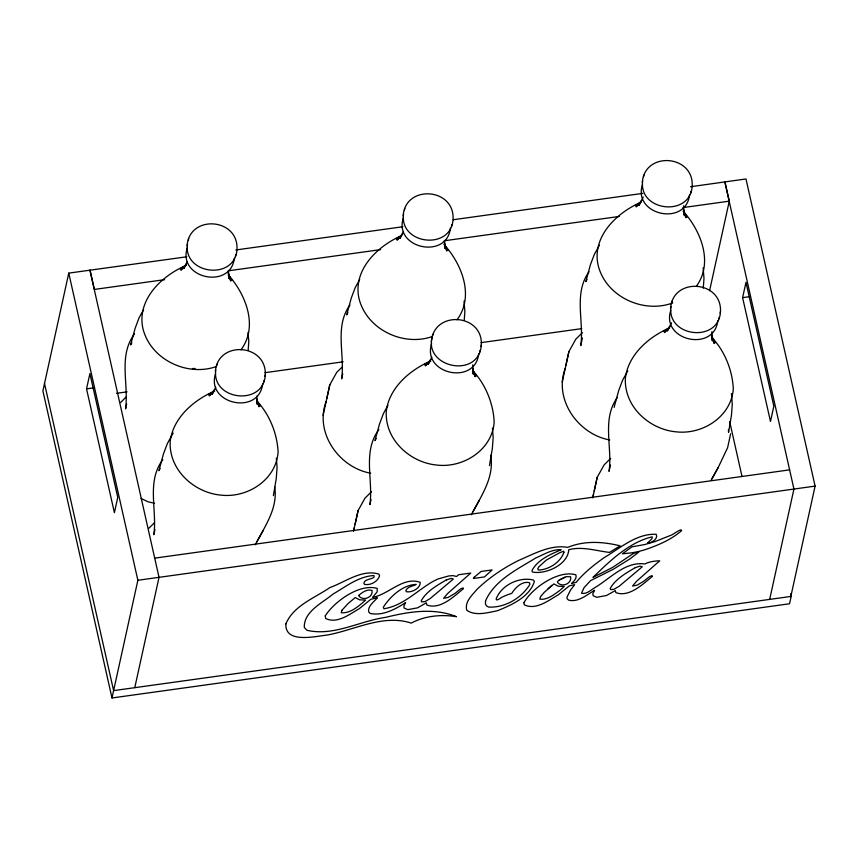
<?xml version="1.0" encoding="UTF-8"?>
<svg xmlns="http://www.w3.org/2000/svg" width="858" height="858" viewBox="0 0 858 858"><rect width="100%" height="100%" fill="white"/><g stroke="black" fill="none" stroke-linecap="round" stroke-linejoin="round"><path stroke-width="1.29" d="M248.166 350.225L248.788 341.688L248.059 332.432M464.242 320.184L464.864 311.647L464.039 301.061M703.281 288.159L703.978 278.4L703.152 267.814M273.37 495.645L276.276 478.41L277.07 467.428L276.351 458.172M489.457 465.604L492.363 448.369L493.157 437.387L492.428 428.131M126.662 403.839L125.558 408.912C128.968 384.062 117.975 355.888 134.502 333.912M187.087 245.881C189.2 214.328 238.342 217.846 237.001 248.992C235.575 280.866 183.054 274.774 187.484 244.112M187.28 247.93C177.231 278.4 230.781 290.09 234.32 258.204M154.955 529.59L153.85 534.652C157.261 509.813 146.268 481.638 162.795 459.652M215.379 371.621C217.492 340.079 266.623 343.586 265.294 374.731C263.867 406.606 211.347 400.514 215.766 369.852M215.572 373.68C205.523 404.139 259.073 415.84 262.612 383.944M370.635 473.208C339.221 467.61 314.393 432.904 326.104 401.608M326.801 398.584L329.794 384.845L336.679 372.436L342.31 366.87M342.739 373.798L341.634 378.861C345.131 354.451 334.137 326.78 349.946 305.008M403.163 215.841C405.276 184.288 454.418 187.795 453.078 218.951C451.651 250.815 399.131 244.734 403.56 214.06M403.357 217.889C393.307 248.348 446.857 260.049 450.407 228.153M353.582 531.102L354.397 527.348M355.083 524.335L358.086 510.585L364.972 498.187L371.535 491.677M371.031 499.538L369.927 504.601C373.337 479.761 362.344 451.587 378.871 429.611M431.456 341.581C433.569 310.178 482.668 313.417 481.37 344.691C479.032 380.255 420.452 367.117 433.076 334.148M431.649 343.629C421.6 374.088 475.15 385.789 478.7 353.893M609.759 439.961C578.346 434.352 553.507 399.656 565.229 368.361M565.915 365.336L568.908 351.598L575.804 339.189L582.367 332.69M582.41 338.02L580.759 345.613C584.255 321.203 573.251 293.533 589.06 271.761M642.288 182.593C644.401 151.04 693.532 154.547 692.202 185.693C690.776 217.567 638.255 211.486 642.674 180.813M642.481 184.642C632.432 215.101 685.982 226.802 689.521 194.905M592.706 497.854L593.521 494.101M594.208 491.087L597.2 477.338L604.096 464.929L610.66 458.429M610.424 465.025L609.051 471.353C612.548 446.943 601.544 419.272 617.352 397.501M670.581 308.333C672.683 276.78 721.825 280.298 720.495 311.443C719.068 343.307 666.548 337.226 670.967 306.553M670.774 310.381C660.724 340.841 714.274 352.541 717.814 320.645M730.641 433.762L727.605 447.704L718.318 467.288L711.046 480.437M186.808 256.778L68.758 273.123L42.9 390.894L111.99 697.972L789.542 603.764L791.162 596.407L790.572 593.79M86.54 388.867L89.908 373.573L117.76 497.393L114.404 512.698L86.54 388.867L94.477 387.762M188.32 240.229L188.706 238.449M111.99 697.972L137.87 580.276L68.758 273.123M134.77 687.676L159.03 577.337L89.918 270.173M235.382 256.424L235.768 254.644M216.613 365.969L216.999 364.2M264.908 376.512L265.294 374.731M263.674 382.164L264.06 380.384M323.112 415.347L329.794 384.845M404.397 210.178L404.794 208.408M353.668 530.78L358.086 510.585M451.458 226.373L451.855 224.603M479.751 352.123L480.137 350.343M480.984 346.46L481.37 344.691M562.237 382.1L568.908 351.598M643.521 176.93L643.908 175.161M592.792 497.533L597.2 477.338M690.583 193.125L690.969 191.355M671.814 302.67L672.2 300.901M709.587 290.723L729.279 201.158L724.956 181.96M718.875 318.865L719.261 317.095M720.109 313.213L720.495 311.443M742.61 297.651L745.977 282.346L773.83 406.166L770.473 421.471L742.61 297.651L749.227 296.729M769.68 599.399L793.94 489.06L724.828 181.896M790.84 596.449L815.1 486.111L745.988 178.957L690.497 186.744M614.114 407.378L618.704 390.508L622.586 380.201L627.745 370.924M255.244 544.83C264.532 526.758 278.367 508.011 274.624 486.625M471.321 514.779C480.92 496.374 494.809 477.123 490.604 455.276M187.452 261.529L183.827 268.575L186.465 263.824L180.909 270.152L185.618 265.497L180.116 268.994L185.264 266.098M215.744 387.269L212.119 394.315L214.757 389.564L209.202 395.892L211.089 394.026M403.528 231.488L399.903 238.535L402.541 233.784L396.997 240.111L400.75 236.379M431.821 357.228L428.196 364.275L430.834 359.523L425.289 365.851L428.11 363.052M643.253 197.061L639.028 205.287L641.666 200.525L636.11 206.853L640.819 202.198L635.317 205.695L639.435 203.389M671.546 322.801L667.32 331.027L669.433 327.22M143.608 309.641L139.103 317.75L135.21 328.056L130.62 344.927L131.842 342.728M173.187 433.065L167.396 443.489L163.503 453.796L158.912 470.667L160.135 468.468M240.948 349.839C258.483 326.587 245.871 294.766 228.668 275.289M359.684 279.59L355.18 287.709L351.287 298.016L346.696 314.886L347.919 312.687M256.681 542.159L263.116 530.587M387.977 405.341L383.472 413.449L379.579 423.755L374.989 440.626L376.212 438.427M457.024 319.787C474.721 296.192 461.722 263.846 443.951 244.412M599.452 245.184L594.304 254.461L590.411 264.757L585.821 281.628L587.044 279.429M472.769 512.108L479.193 500.536M696.149 286.54C713.845 262.945 700.847 230.598 683.075 211.165M711.883 478.861L718.318 467.288M669.959 326.276L664.403 332.604L669.111 327.938L663.609 331.435L668.757 328.55M120.603 402.488L126.233 396.911M148.895 528.228L154.526 522.651M559.673 590.519C554.032 594.615 547.125 600.246 539.843 599.152L540.508 596.718L544.337 592.256L553.903 583.923L558.204 586.229L564.242 586.443L560.446 589.886M548.037 588.706L551.801 585.403M559.33 579.997L557.41 581.778L557.679 582.603C562.258 587.902 572.039 583.365 570.613 576.78L566.462 576.662L559.33 579.997L564.907 577.112M400.6 236.154L396.203 238.942L401.34 236.057M213.91 391.237L208.408 394.734L214.575 391.269M429.987 361.197L424.495 364.693L430.662 361.218M186.24 265.369C161.926 275.568 136.594 299.592 142.9 328.432C150.364 359.33 187.023 376.962 216.366 366.538M401.233 235.746C377.445 246.235 352.681 269.927 358.976 298.391C366.452 329.279 403.099 346.922 432.443 336.486M640.358 202.499C616.559 212.988 591.805 236.679 598.101 265.143C605.684 296.536 643.189 313.974 672.779 302.917M214.532 391.109C193.747 400.043 172.984 417.835 170.195 441.495C168.704 469.691 193.951 492.674 220.881 495.12C247.297 498.241 276.094 479.997 278.099 452.134C277.252 433.612 269.616 414.704 256.96 401.029M430.609 361.068C409.824 370.002 389.06 387.795 386.272 411.454C384.781 439.65 410.027 462.634 436.958 465.079C463.374 468.189 492.17 449.946 494.176 422.093C493.329 403.56 485.692 384.663 473.037 370.988M669.733 327.82C648.948 336.754 628.185 354.547 625.396 378.206C623.895 406.402 649.152 429.386 676.083 431.831C702.498 434.942 731.295 416.698 733.3 388.846C732.389 369.948 724.56 350.622 711.368 336.904M235.853 249.968L402.863 226.737M453.239 219.734L642.781 193.382M164.618 279.665L94.369 289.436L90.058 270.238M228.249 270.817L380.673 249.624M444.294 240.776L619.261 216.452M682.882 207.604L729.279 201.158M116.506 393.318L127.113 391.849M264.961 372.683L343.157 361.808M481.006 342.642L581.745 328.635M154.719 558.14L789.617 469.862M137.87 580.276L815.1 486.111M791.162 596.407L113.61 690.615L44.498 383.462M192.396 368.554L195.066 368.5M154.558 503.249L148.123 501.844L141.044 498.444M684.352 213.192L687.129 217.01L683.622 211.54L685.96 217.739L683.579 209.674L683.998 215.101L683.611 205.866M711.958 337.977L715.422 342.75L711.915 337.28L714.253 343.479L711.872 335.424L712.29 340.841L711.904 331.606M444.541 245.485L448.015 250.257L445.205 245.881M473.53 372.179L476.308 375.997L473.498 371.621M228.464 275.525L231.939 280.298L228.421 274.839M256.757 401.276L260.221 406.038L256.714 400.579M444.97 246.031L446.836 250.986L444.455 242.921L444.884 248.348L444.551 240.433M473.262 371.771L475.128 376.726L472.747 368.672L473.176 374.088L472.779 364.864M228.893 276.072L230.759 281.027L228.378 272.973L228.796 278.389L228.464 270.484M257.175 401.812L259.052 406.767L256.671 398.713L257.089 404.139L256.757 396.224M729.686 421.632L742.031 476.533M731.445 393.565L732.271 404.139L731.477 415.122L728.571 432.357L728.378 429.847M485.564 600.825L485.414 603.624L486.314 605.769L488.577 607.067C504.804 607.99 521.567 598.155 529.847 584.427L529.525 582.721C522.168 580.748 515.283 587.644 511.797 593.35C509.051 594.262 506.306 595.173 503.7 596.417C501.565 596.718 496.385 602.005 496.085 599.099C501.286 585.124 519.187 576.512 533.408 580.029L534.384 581.413C529.718 596.954 511.507 605.062 497.436 610.724C487.805 612.633 475.343 616.376 466.763 610.231C464.296 601.866 472.522 594.798 477.327 589.017C489.553 577.37 503.646 567.857 518.758 560.371C534.008 553.903 550.579 544.326 567.76 547.383C584.523 540.443 602.938 541.612 620.184 545.838L609.48 552.413C596.063 550.836 582.153 546.117 568.768 549.753C567.921 564.8 545.624 574.796 532.325 571.996L532.024 570.452C537.848 559.566 550.375 554.407 561.164 549.753C552.23 549.002 543.918 554.558 535.928 557.882C517.492 569.272 494.723 580.062 485.564 600.825M285.853 623.97C284.931 643.661 314.532 636.497 327.456 634.995C354.88 629.965 383.161 613.878 411.229 623.112C424.903 615.754 441.334 614.253 456.477 616.688C433.869 607.485 408.601 611.668 385.628 617.363C359.47 621.031 333.73 636.539 306.96 630.287L304.3 627.466C303.689 611.518 322.276 603.056 332.958 594.133C345.71 586.668 358.676 576.34 373.927 575.525C376.158 579.461 364.435 578.217 363.856 583.258L364.446 584.341C370.474 585.682 377.745 581.638 379.568 575.793L378.914 574.141C362.237 568.822 345.002 582.196 329.912 587.558C314.693 598.005 293.329 605.705 285.853 623.97M563.867 552.413C560.499 562.387 548.809 569.701 538.449 570.087L537.698 568.865L538.996 566.709L546.203 560.156L559.759 552.691L563.76 551.168L563.867 552.413M325.268 615.851L325.643 618.468C337.205 624.249 349.817 614.06 359.427 608.59L370.86 599.27L377.391 597.769C374.152 601.748 367.524 606.091 368.683 611.893L370.152 613.438C382.797 616.087 395.356 609.309 405.609 602.563L403.828 606.048L404.161 608.054L407.775 609.641L417.567 607.839L426.319 602.852L426.855 605.029C440.283 609.941 453.839 596.492 463.449 588.663L463.181 587.955L460.789 588.717L454.869 593.468L448.037 597.458L443.607 598.305L447.554 593.597L470.752 573.09L458.612 574.721L456.563 576.522L453.024 575.621L448.713 575.965L438.181 578.914A45.646 19.262 -12.7 0 0 431.177 582.496C415.937 591.773 402.263 605.93 383.976 608.74L383.279 607.325C390.186 596.31 403.078 584.77 416.184 584.416C413.492 586.111 407.432 586.443 405.834 590.572L406.338 591.73C411.786 592.749 420.635 588.32 420.206 582.335C403.174 576.19 388.695 594.519 372.662 597.372L377.188 591.784L377.209 588.427C359.491 583.183 334.288 601.651 325.268 615.851M358.794 595.398L359.052 596.213C363.61 601.479 373.434 596.954 371.986 590.39C367.321 588.813 362.087 592.352 358.794 595.398M446.321 579.922C437.097 585.381 426.726 591.087 421.224 600.718L421.728 601.908L425.085 601.555L430.19 598.552L453.367 579.011L450.965 578.421L446.31 579.987M523.927 602.691L524.292 604.793C535.853 610.521 548.434 600.439 558.065 594.969L569.455 585.789L574.645 584.673L570.549 590.068L566.956 597.168L567.159 598.82L568.586 600.117C578.131 602.616 586.872 594.83 594.573 590.293L592.792 593.779L593.135 595.72L596.75 597.297L606.531 595.495L615.283 590.583L615.851 592.621C629.139 597.661 642.835 584.116 652.412 576.372L652.134 575.675L649.753 576.437L643.822 581.198L636.99 585.188L632.56 586.035L636.518 581.316L659.705 560.821C654.772 560.842 648.627 561.915 644.894 563.942C625.568 561.282 610.639 578.045 595.634 587.172C591.334 589.457 586.711 594.648 581.499 593.232L584.159 587.515L590.615 580.598L613.32 569.251L629.836 558.966L638.824 552.102L633.751 553.271L612.515 567.449L592.964 577.434C609.748 560.993 629.3 542.181 652.241 536.851L651.983 538.642L647.511 543.093C651.437 543.157 658.483 538.813 656.231 534.287C636.647 533.322 620.141 548.144 604.15 557.646C594.015 564.875 584.094 572.661 576.168 582.346L571.6 583.504C573.788 581.263 577.198 578.324 575.847 574.806C558.365 569.594 531.96 588.17 523.927 602.691M635.274 567.653L639.918 566.151L642.32 566.741L619.144 586.282L614.028 589.285L610.671 589.639L610.177 588.449C615.69 578.818 625.986 573.144 635.274 567.653M655.212 541.495L644.798 544.53L631.992 546.836L622.361 553.796L630.78 552.949A37.194 15.691 -12.7 0 0 645.945 549.388C658.644 545.012 671.417 539.553 681.617 530.641L681.091 529.836L679.043 530.501L671.771 534.931L655.212 541.495M341.881 610.328L341.227 612.773C350.611 613.534 358.923 606.005 365.615 600.064L359.588 599.839L355.276 597.533L347.973 603.667L341.881 610.328M474.142 577.305L473.38 578.474L484.48 576.93L492.106 569.927L481.134 571.449L474.142 577.305"/></g></svg>
